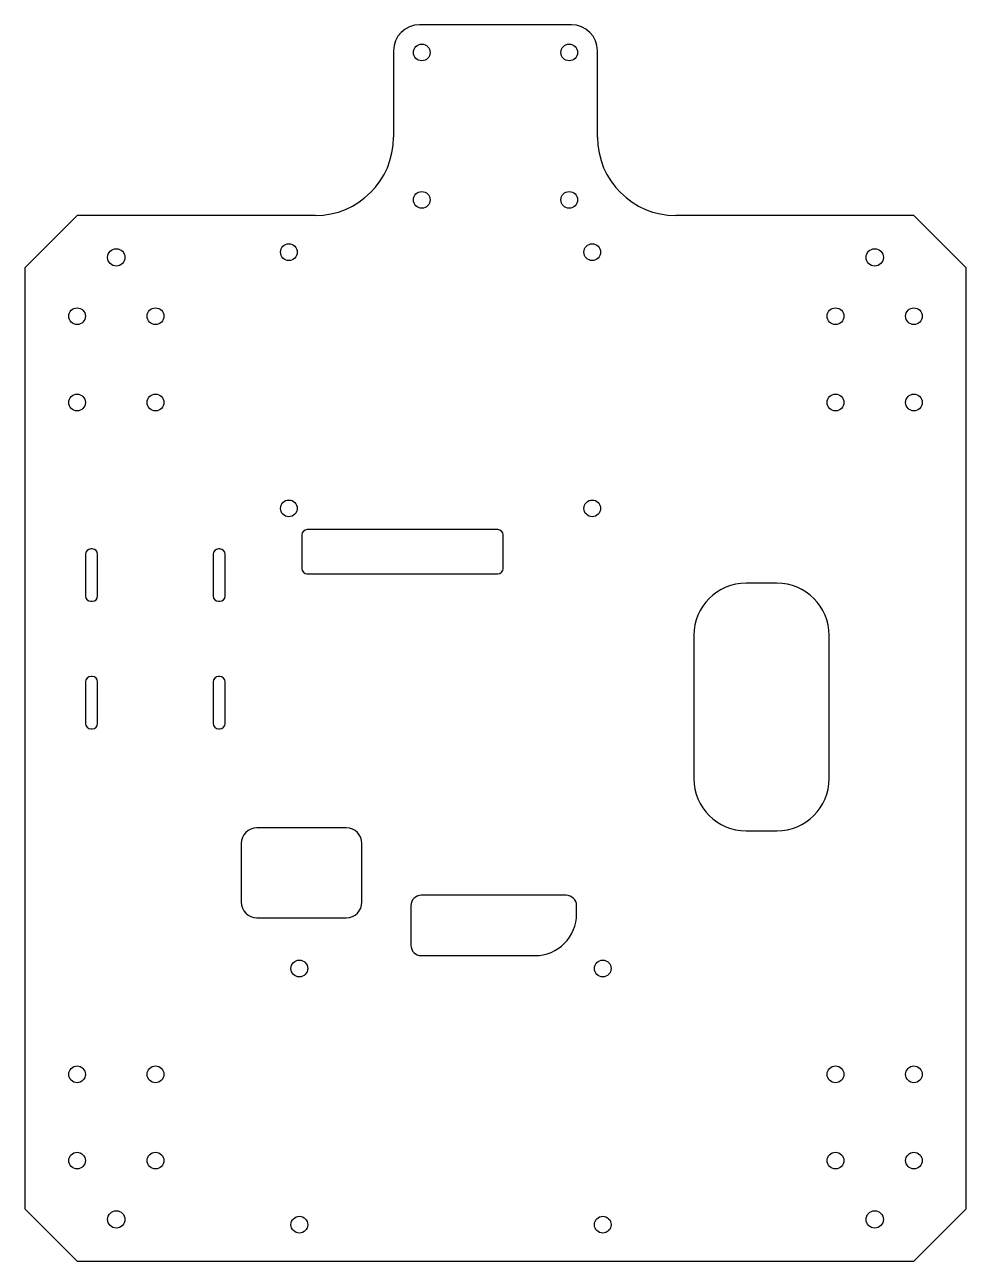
# Model space of a CAD drawing. Header units: millimetres. Extents: x -90 to 90, y -100 to 136.
import ezdxf

# ---------------------------------------------------------------- set-up
doc = ezdxf.new("R2010")
doc.units = ezdxf.units.MM

msp = doc.modelspace()

# ---------------------------------------------------------------- linework, layer by layer
at = {"color": 7, "linetype": 'Continuous', "lineweight": 25}
for p, q in [((14.5, 136.5), (-14.5, 136.5)), ((-19.5, 131.5), (-19.5, 115)), ((19.5, 115), (19.5, 131.5)), ((-80, 100), (-90, 90)), ((-34.5, 100), (-80, 100)), ((80, 100), (34.5, 100)), ((90, 90), (80, 100)), ((-90, 90), (-90, -90)), ((90, -90), (90, 90)), ((-37.01, 38.94), (-37.01, 32.48)), ((0.46, 39.94), (-36.01, 39.94)), ((1.46, 32.48), (1.46, 38.94)), ((-77.08, 36.24), (-77.38, 36.24)), ((-52.68, 36.24), (-52.98, 36.24)), ((-78.38, 35.24), (-78.38, 27.24)), ((-76.08, 27.24), (-76.08, 35.24)), ((-53.98, 35.24), (-53.98, 27.24)), ((-51.68, 27.24), (-51.68, 35.24)), ((-36.01, 31.48), (0.46, 31.48)), ((53.79, 29.71), (47.92, 29.71)), ((-77.38, 26.24), (-77.08, 26.24)), ((-52.98, 26.24), (-52.68, 26.24)), ((37.92, 19.71), (37.92, -7.67)), ((63.79, -7.67), (63.79, 19.71)), ((-77.08, 11.84), (-77.38, 11.84)), ((-52.68, 11.84), (-52.98, 11.84)), ((-78.38, 10.84), (-78.38, 2.84)), ((-76.08, 2.84), (-76.08, 10.84)), ((-53.98, 10.84), (-53.98, 2.84)), ((-51.68, 2.84), (-51.68, 10.84)), ((-77.38, 1.84), (-77.08, 1.84)), ((-52.98, 1.84), (-52.68, 1.84)), ((-28.53, -17.11), (-45.62, -17.11)), ((47.92, -17.67), (53.79, -17.67)), ((-48.62, -20.11), (-48.62, -31.3)), ((-25.53, -31.3), (-25.53, -20.11)), ((13.5, -30), (-14.18, -30)), ((-16.18, -32), (-16.18, -39.55)), ((15.5, -33.55), (15.5, -32)), ((-45.62, -34.3), (-28.53, -34.3)), ((-14.18, -41.55), (7.5, -41.55)), ((-90, -90), (-80, -100)), ((80, -100), (90, -90)), ((-80, -100), (80, -100))]:
    msp.add_line(p, q, dxfattribs=at)
for centre, radius in [((-14.1, 131.2), 1.6), ((14.1, 131.2), 1.6), ((-14.1, 103), 1.6), ((14.1, 103), 1.6), ((-39.5, 93), 1.6), ((18.5, 93), 1.6), ((-72.5, 92), 1.65), ((72.5, 92), 1.65), ((-80, 80.75), 1.6), ((-65, 80.75), 1.6), ((65, 80.75), 1.6), ((80, 80.75), 1.6), ((-80, 64.25), 1.6), ((-65, 64.25), 1.6), ((65, 64.25), 1.6), ((80, 64.25), 1.6), ((-39.5, 44), 1.6), ((18.5, 44), 1.6), ((-37.5, -44), 1.6), ((20.5, -44), 1.6), ((-80, -64.25), 1.6), ((-65, -64.25), 1.6), ((65, -64.25), 1.6), ((80, -64.25), 1.6), ((-80, -80.75), 1.6), ((-65, -80.75), 1.6), ((65, -80.75), 1.6), ((80, -80.75), 1.6), ((-72.5, -92), 1.65), ((-37.5, -93), 1.6), ((20.5, -93), 1.6), ((72.5, -92), 1.65)]:
    msp.add_circle(centre, radius, dxfattribs=at)
for centre, radius, start, end in [((-14.5, 131.5), 5, 90, 180), ((14.5, 131.5), 5, 0, 90), ((-34.5, 115), 15, 270, 0), ((34.5, 115), 15, 180, 270), ((-36.01, 38.94), 1, 90, 180), ((0.46, 38.94), 1, 0, 90), ((-77.38, 35.24), 1, 90, 180), ((-77.08, 35.24), 1, 0, 90), ((-52.98, 35.24), 1, 90, 180), ((-52.68, 35.24), 1, 0, 90), ((-36.01, 32.48), 1, 180, 270), ((0.46, 32.48), 1, 270, 0), ((47.92, 19.71), 10, 90, 180), ((53.79, 19.71), 10, 0, 90), ((-77.38, 27.24), 1, 180, 270), ((-77.08, 27.24), 1, 270, 0), ((-52.98, 27.24), 1, 180, 270), ((-52.68, 27.24), 1, 270, 0), ((-77.38, 10.84), 1, 90, 180), ((-77.08, 10.84), 1, 0, 90), ((-52.98, 10.84), 1, 90, 180), ((-52.68, 10.84), 1, 0, 90), ((-77.38, 2.84), 1, 180, 270), ((-77.08, 2.84), 1, 270, 0), ((-52.98, 2.84), 1, 180, 270), ((-52.68, 2.84), 1, 270, 0), ((47.92, -7.67), 10, 180, 270), ((53.79, -7.67), 10, 270, 0), ((-45.62, -20.11), 3, 90, 180), ((-28.53, -20.11), 3, 0, 90), ((-14.18, -32), 2, 90, 180), ((13.5, -32), 2, 0, 90), ((-45.62, -31.3), 3, 180, 270), ((-28.53, -31.3), 3, 270, 0), ((7.5, -33.55), 8, 270, 0), ((-14.18, -39.55), 2, 180, 270)]:
    msp.add_arc(centre, radius, start, end, dxfattribs=at)

doc.saveas('drawing.dxf')
